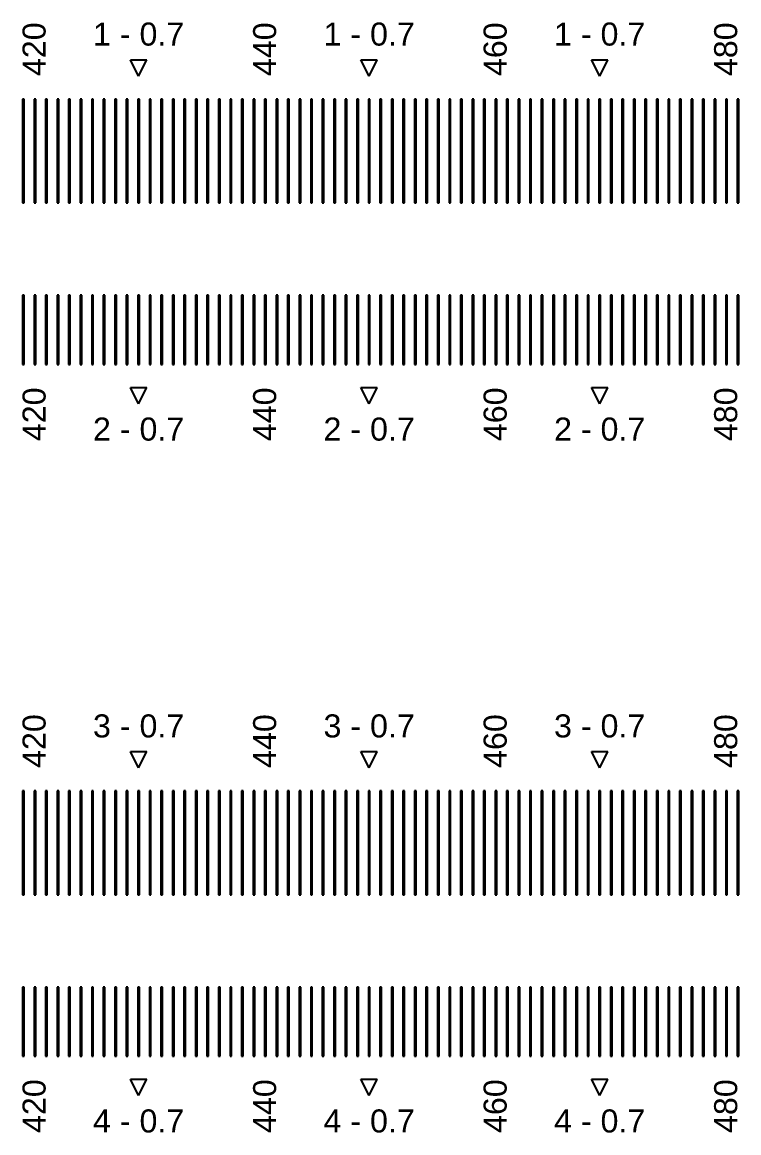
# Model space of a CAD drawing. Extents: x -24493 to 76507, y 84496 to 185496.
# Drawn here: x 22956.6 to 23267.5, y 155025.2 to 155506.7 of the extents above; entities that cross this region are included whole.
import ezdxf

# ---------------------------------------------------------------- set-up
doc = ezdxf.new("R2010")
doc.units = 13
doc.layers.add('CL - Label-1', color=120, linetype='Continuous')
doc.layers.add('CL - Label-2', color=132, linetype='Continuous')
doc.layers.add('CL - Sub-Micro', color=7, linetype='Continuous', true_color=0x47d1ff)
doc.styles.get("Standard").update_dxf_attribs({"font": 'arial.ttf'})

msp = doc.modelspace()

# ---------------------------------------------------------------- linework, layer by layer
at = {"layer": 'CL - Label-2'}
for p, q in [((23007.14, 155483.36), (23003.6, 155490.46)), ((23003.6, 155490.46), (23010.67, 155490.46)), ((23007.14, 155483.36), (23010.67, 155490.46)), ((23107.14, 155483.36), (23103.6, 155490.46)), ((23103.6, 155490.46), (23110.67, 155490.46)), ((23107.14, 155483.36), (23110.67, 155490.46)), ((23207.14, 155483.36), (23203.6, 155490.46)), ((23203.6, 155490.46), (23210.67, 155490.46)), ((23207.14, 155483.36), (23210.67, 155490.46)), ((23007.14, 155341.29), (23003.6, 155348.39)), ((23003.6, 155348.39), (23010.67, 155348.39)), ((23007.14, 155341.29), (23010.67, 155348.39)), ((23107.14, 155341.29), (23103.6, 155348.39)), ((23103.6, 155348.39), (23110.67, 155348.39)), ((23107.14, 155341.29), (23110.67, 155348.39)), ((23207.14, 155341.29), (23203.6, 155348.39)), ((23203.6, 155348.39), (23210.67, 155348.39)), ((23207.14, 155341.29), (23210.67, 155348.39)), ((23007.14, 155183.36), (23003.6, 155190.46)), ((23003.6, 155190.46), (23010.67, 155190.46)), ((23007.14, 155183.36), (23010.67, 155190.46)), ((23107.14, 155183.36), (23103.6, 155190.46)), ((23103.6, 155190.46), (23110.67, 155190.46)), ((23107.14, 155183.36), (23110.67, 155190.46)), ((23207.14, 155183.36), (23203.6, 155190.46)), ((23203.6, 155190.46), (23210.67, 155190.46)), ((23207.14, 155183.36), (23210.67, 155190.46)), ((23007.14, 155041.29), (23003.6, 155048.39)), ((23003.6, 155048.39), (23010.67, 155048.39)), ((23007.14, 155041.29), (23010.67, 155048.39)), ((23107.14, 155041.29), (23103.6, 155048.39)), ((23103.6, 155048.39), (23110.67, 155048.39)), ((23107.14, 155041.29), (23110.67, 155048.39)), ((23207.14, 155041.29), (23203.6, 155048.39)), ((23203.6, 155048.39), (23210.67, 155048.39)), ((23207.14, 155041.29), (23210.67, 155048.39))]:
    msp.add_line(p, q, dxfattribs=at)
at = {"layer": 'CL - Sub-Micro'}
for p, q in [((22956.79, 155473.36), (22956.79, 155428.36)), ((22957.49, 155473.36), (22956.79, 155473.36)), ((22957.49, 155428.36), (22957.49, 155473.36)), ((22961.79, 155473.36), (22961.79, 155428.36)), ((22962.49, 155473.36), (22961.79, 155473.36)), ((22962.49, 155428.36), (22962.49, 155473.36)), ((22966.79, 155473.36), (22966.79, 155428.36)), ((22967.49, 155473.36), (22966.79, 155473.36)), ((22967.49, 155428.36), (22967.49, 155473.36)), ((22971.79, 155473.36), (22971.79, 155428.36)), ((22972.49, 155473.36), (22971.79, 155473.36)), ((22972.49, 155428.36), (22972.49, 155473.36)), ((22976.79, 155473.36), (22976.79, 155428.36)), ((22977.49, 155473.36), (22976.79, 155473.36)), ((22977.49, 155428.36), (22977.49, 155473.36)), ((22981.79, 155473.36), (22981.79, 155428.36)), ((22982.49, 155473.36), (22981.79, 155473.36)), ((22982.49, 155428.36), (22982.49, 155473.36)), ((22986.79, 155473.36), (22986.79, 155428.36)), ((22987.49, 155473.36), (22986.79, 155473.36)), ((22987.49, 155428.36), (22987.49, 155473.36)), ((22991.79, 155473.36), (22991.79, 155428.36)), ((22992.49, 155473.36), (22991.79, 155473.36)), ((22992.49, 155428.36), (22992.49, 155473.36)), ((22996.79, 155473.36), (22996.79, 155428.36)), ((22997.49, 155473.36), (22996.79, 155473.36)), ((22997.49, 155428.36), (22997.49, 155473.36)), ((23001.79, 155473.36), (23001.79, 155428.36)), ((23002.49, 155473.36), (23001.79, 155473.36)), ((23002.49, 155428.36), (23002.49, 155473.36)), ((23006.79, 155473.36), (23006.79, 155428.36)), ((23007.49, 155473.36), (23006.79, 155473.36)), ((23007.49, 155428.36), (23007.49, 155473.36)), ((23011.79, 155473.36), (23011.79, 155428.36)), ((23012.49, 155473.36), (23011.79, 155473.36)), ((23012.49, 155428.36), (23012.49, 155473.36)), ((23016.79, 155473.36), (23016.79, 155428.36)), ((23017.49, 155473.36), (23016.79, 155473.36)), ((23017.49, 155428.36), (23017.49, 155473.36)), ((23021.79, 155473.36), (23021.79, 155428.36)), ((23022.49, 155473.36), (23021.79, 155473.36)), ((23022.49, 155428.36), (23022.49, 155473.36)), ((23026.79, 155473.36), (23026.79, 155428.36)), ((23027.49, 155473.36), (23026.79, 155473.36)), ((23027.49, 155428.36), (23027.49, 155473.36)), ((23031.79, 155473.36), (23031.79, 155428.36)), ((23032.49, 155473.36), (23031.79, 155473.36)), ((23032.49, 155428.36), (23032.49, 155473.36)), ((23036.79, 155473.36), (23036.79, 155428.36)), ((23037.49, 155473.36), (23036.79, 155473.36)), ((23037.49, 155428.36), (23037.49, 155473.36)), ((23041.79, 155473.36), (23041.79, 155428.36)), ((23042.49, 155473.36), (23041.79, 155473.36)), ((23042.49, 155428.36), (23042.49, 155473.36)), ((23046.79, 155473.36), (23046.79, 155428.36)), ((23047.49, 155473.36), (23046.79, 155473.36)), ((23047.49, 155428.36), (23047.49, 155473.36)), ((23051.79, 155473.36), (23051.79, 155428.36)), ((23052.49, 155473.36), (23051.79, 155473.36)), ((23052.49, 155428.36), (23052.49, 155473.36)), ((23056.79, 155473.36), (23056.79, 155428.36)), ((23057.49, 155473.36), (23056.79, 155473.36)), ((23057.49, 155428.36), (23057.49, 155473.36)), ((23061.79, 155473.36), (23061.79, 155428.36)), ((23062.49, 155473.36), (23061.79, 155473.36)), ((23062.49, 155428.36), (23062.49, 155473.36)), ((23066.79, 155473.36), (23066.79, 155428.36)), ((23067.49, 155473.36), (23066.79, 155473.36)), ((23067.49, 155428.36), (23067.49, 155473.36)), ((23071.79, 155473.36), (23071.79, 155428.36)), ((23072.49, 155473.36), (23071.79, 155473.36)), ((23072.49, 155428.36), (23072.49, 155473.36)), ((23076.79, 155473.36), (23076.79, 155428.36)), ((23077.49, 155473.36), (23076.79, 155473.36)), ((23077.49, 155428.36), (23077.49, 155473.36)), ((23081.79, 155473.36), (23081.79, 155428.36)), ((23082.49, 155473.36), (23081.79, 155473.36)), ((23082.49, 155428.36), (23082.49, 155473.36)), ((23086.79, 155473.36), (23086.79, 155428.36)), ((23087.49, 155473.36), (23086.79, 155473.36)), ((23087.49, 155428.36), (23087.49, 155473.36)), ((23091.79, 155473.36), (23091.79, 155428.36)), ((23092.49, 155473.36), (23091.79, 155473.36)), ((23092.49, 155428.36), (23092.49, 155473.36)), ((23096.79, 155473.36), (23096.79, 155428.36)), ((23097.49, 155473.36), (23096.79, 155473.36)), ((23097.49, 155428.36), (23097.49, 155473.36)), ((23101.79, 155473.36), (23101.79, 155428.36)), ((23102.49, 155473.36), (23101.79, 155473.36)), ((23102.49, 155428.36), (23102.49, 155473.36)), ((23106.79, 155473.36), (23106.79, 155428.36)), ((23107.49, 155473.36), (23106.79, 155473.36)), ((23107.49, 155428.36), (23107.49, 155473.36)), ((23111.79, 155473.36), (23111.79, 155428.36)), ((23112.49, 155473.36), (23111.79, 155473.36)), ((23112.49, 155428.36), (23112.49, 155473.36)), ((23116.79, 155473.36), (23116.79, 155428.36)), ((23117.49, 155473.36), (23116.79, 155473.36)), ((23117.49, 155428.36), (23117.49, 155473.36)), ((23121.79, 155473.36), (23121.79, 155428.36)), ((23122.49, 155473.36), (23121.79, 155473.36)), ((23122.49, 155428.36), (23122.49, 155473.36)), ((23126.79, 155473.36), (23126.79, 155428.36)), ((23127.49, 155473.36), (23126.79, 155473.36)), ((23127.49, 155428.36), (23127.49, 155473.36)), ((23131.79, 155473.36), (23131.79, 155428.36)), ((23132.49, 155473.36), (23131.79, 155473.36)), ((23132.49, 155428.36), (23132.49, 155473.36)), ((23136.79, 155473.36), (23136.79, 155428.36)), ((23137.49, 155473.36), (23136.79, 155473.36)), ((23137.49, 155428.36), (23137.49, 155473.36)), ((23141.79, 155473.36), (23141.79, 155428.36)), ((23142.49, 155473.36), (23141.79, 155473.36)), ((23142.49, 155428.36), (23142.49, 155473.36)), ((23146.79, 155473.36), (23146.79, 155428.36)), ((23147.49, 155473.36), (23146.79, 155473.36)), ((23147.49, 155428.36), (23147.49, 155473.36)), ((23151.79, 155473.36), (23151.79, 155428.36)), ((23152.49, 155473.36), (23151.79, 155473.36)), ((23152.49, 155428.36), (23152.49, 155473.36)), ((23156.79, 155473.36), (23156.79, 155428.36)), ((23157.49, 155473.36), (23156.79, 155473.36)), ((23157.49, 155428.36), (23157.49, 155473.36)), ((23161.79, 155473.36), (23161.79, 155428.36)), ((23162.49, 155473.36), (23161.79, 155473.36)), ((23162.49, 155428.36), (23162.49, 155473.36)), ((23166.79, 155473.36), (23166.79, 155428.36)), ((23167.49, 155473.36), (23166.79, 155473.36)), ((23167.49, 155428.36), (23167.49, 155473.36)), ((23171.79, 155473.36), (23171.79, 155428.36)), ((23172.49, 155473.36), (23171.79, 155473.36)), ((23172.49, 155428.36), (23172.49, 155473.36)), ((23176.79, 155473.36), (23176.79, 155428.36)), ((23177.49, 155473.36), (23176.79, 155473.36)), ((23177.49, 155428.36), (23177.49, 155473.36)), ((23181.79, 155473.36), (23181.79, 155428.36)), ((23182.49, 155473.36), (23181.79, 155473.36)), ((23182.49, 155428.36), (23182.49, 155473.36)), ((23186.79, 155473.36), (23186.79, 155428.36)), ((23187.49, 155473.36), (23186.79, 155473.36)), ((23187.49, 155428.36), (23187.49, 155473.36)), ((23191.79, 155473.36), (23191.79, 155428.36)), ((23192.49, 155473.36), (23191.79, 155473.36)), ((23192.49, 155428.36), (23192.49, 155473.36)), ((23196.79, 155473.36), (23196.79, 155428.36)), ((23197.49, 155473.36), (23196.79, 155473.36)), ((23197.49, 155428.36), (23197.49, 155473.36)), ((23201.79, 155473.36), (23201.79, 155428.36)), ((23202.49, 155473.36), (23201.79, 155473.36)), ((23202.49, 155428.36), (23202.49, 155473.36)), ((23206.79, 155473.36), (23206.79, 155428.36)), ((23207.49, 155473.36), (23206.79, 155473.36)), ((23207.49, 155428.36), (23207.49, 155473.36)), ((23211.79, 155473.36), (23211.79, 155428.36)), ((23212.49, 155473.36), (23211.79, 155473.36)), ((23212.49, 155428.36), (23212.49, 155473.36)), ((23216.79, 155473.36), (23216.79, 155428.36)), ((23217.49, 155473.36), (23216.79, 155473.36)), ((23217.49, 155428.36), (23217.49, 155473.36)), ((23221.79, 155473.36), (23221.79, 155428.36)), ((23222.49, 155473.36), (23221.79, 155473.36)), ((23222.49, 155428.36), (23222.49, 155473.36)), ((23226.79, 155473.36), (23226.79, 155428.36)), ((23227.49, 155473.36), (23226.79, 155473.36)), ((23227.49, 155428.36), (23227.49, 155473.36)), ((23231.79, 155473.36), (23231.79, 155428.36)), ((23232.49, 155473.36), (23231.79, 155473.36)), ((23232.49, 155428.36), (23232.49, 155473.36)), ((23236.79, 155473.36), (23236.79, 155428.36)), ((23237.49, 155473.36), (23236.79, 155473.36)), ((23237.49, 155428.36), (23237.49, 155473.36)), ((23241.79, 155473.36), (23241.79, 155428.36)), ((23242.49, 155473.36), (23241.79, 155473.36)), ((23242.49, 155428.36), (23242.49, 155473.36)), ((23246.79, 155473.36), (23246.79, 155428.36)), ((23247.49, 155473.36), (23246.79, 155473.36)), ((23247.49, 155428.36), (23247.49, 155473.36)), ((23251.79, 155473.36), (23251.79, 155428.36)), ((23252.49, 155473.36), (23251.79, 155473.36)), ((23252.49, 155428.36), (23252.49, 155473.36)), ((23256.79, 155473.36), (23256.79, 155428.36)), ((23257.49, 155473.36), (23256.79, 155473.36)), ((23257.49, 155428.36), (23257.49, 155473.36)), ((23261.79, 155473.36), (23261.79, 155428.36)), ((23262.49, 155473.36), (23261.79, 155473.36)), ((23262.49, 155428.36), (23262.49, 155473.36)), ((23266.79, 155473.36), (23266.79, 155428.36)), ((23267.49, 155473.36), (23266.79, 155473.36)), ((23267.49, 155428.36), (23267.49, 155473.36)), ((22956.79, 155428.36), (22957.49, 155428.36)), ((22961.79, 155428.36), (22962.49, 155428.36)), ((22966.79, 155428.36), (22967.49, 155428.36)), ((22971.79, 155428.36), (22972.49, 155428.36)), ((22976.79, 155428.36), (22977.49, 155428.36)), ((22981.79, 155428.36), (22982.49, 155428.36)), ((22986.79, 155428.36), (22987.49, 155428.36)), ((22991.79, 155428.36), (22992.49, 155428.36)), ((22996.79, 155428.36), (22997.49, 155428.36)), ((23001.79, 155428.36), (23002.49, 155428.36)), ((23006.79, 155428.36), (23007.49, 155428.36)), ((23011.79, 155428.36), (23012.49, 155428.36)), ((23016.79, 155428.36), (23017.49, 155428.36)), ((23021.79, 155428.36), (23022.49, 155428.36)), ((23026.79, 155428.36), (23027.49, 155428.36)), ((23031.79, 155428.36), (23032.49, 155428.36)), ((23036.79, 155428.36), (23037.49, 155428.36)), ((23041.79, 155428.36), (23042.49, 155428.36)), ((23046.79, 155428.36), (23047.49, 155428.36)), ((23051.79, 155428.36), (23052.49, 155428.36)), ((23056.79, 155428.36), (23057.49, 155428.36)), ((23061.79, 155428.36), (23062.49, 155428.36)), ((23066.79, 155428.36), (23067.49, 155428.36)), ((23071.79, 155428.36), (23072.49, 155428.36)), ((23076.79, 155428.36), (23077.49, 155428.36)), ((23081.79, 155428.36), (23082.49, 155428.36)), ((23086.79, 155428.36), (23087.49, 155428.36)), ((23091.79, 155428.36), (23092.49, 155428.36)), ((23096.79, 155428.36), (23097.49, 155428.36)), ((23101.79, 155428.36), (23102.49, 155428.36)), ((23106.79, 155428.36), (23107.49, 155428.36)), ((23111.79, 155428.36), (23112.49, 155428.36)), ((23116.79, 155428.36), (23117.49, 155428.36)), ((23121.79, 155428.36), (23122.49, 155428.36)), ((23126.79, 155428.36), (23127.49, 155428.36)), ((23131.79, 155428.36), (23132.49, 155428.36)), ((23136.79, 155428.36), (23137.49, 155428.36)), ((23141.79, 155428.36), (23142.49, 155428.36)), ((23146.79, 155428.36), (23147.49, 155428.36)), ((23151.79, 155428.36), (23152.49, 155428.36)), ((23156.79, 155428.36), (23157.49, 155428.36)), ((23161.79, 155428.36), (23162.49, 155428.36)), ((23166.79, 155428.36), (23167.49, 155428.36)), ((23171.79, 155428.36), (23172.49, 155428.36)), ((23176.79, 155428.36), (23177.49, 155428.36)), ((23181.79, 155428.36), (23182.49, 155428.36)), ((23186.79, 155428.36), (23187.49, 155428.36)), ((23191.79, 155428.36), (23192.49, 155428.36)), ((23196.79, 155428.36), (23197.49, 155428.36)), ((23201.79, 155428.36), (23202.49, 155428.36)), ((23206.79, 155428.36), (23207.49, 155428.36)), ((23211.79, 155428.36), (23212.49, 155428.36)), ((23216.79, 155428.36), (23217.49, 155428.36)), ((23221.79, 155428.36), (23222.49, 155428.36)), ((23226.79, 155428.36), (23227.49, 155428.36)), ((23231.79, 155428.36), (23232.49, 155428.36)), ((23236.79, 155428.36), (23237.49, 155428.36)), ((23241.79, 155428.36), (23242.49, 155428.36)), ((23246.79, 155428.36), (23247.49, 155428.36)), ((23251.79, 155428.36), (23252.49, 155428.36)), ((23256.79, 155428.36), (23257.49, 155428.36)), ((23261.79, 155428.36), (23262.49, 155428.36)), ((23266.79, 155428.36), (23267.49, 155428.36)), ((22956.79, 155388.36), (22956.79, 155358.36)), ((22957.49, 155388.36), (22956.79, 155388.36)), ((22957.49, 155358.36), (22957.49, 155388.36)), ((22961.79, 155388.36), (22961.79, 155358.36)), ((22962.49, 155388.36), (22961.79, 155388.36)), ((22962.49, 155358.36), (22962.49, 155388.36)), ((22966.79, 155388.36), (22966.79, 155358.36)), ((22967.49, 155388.36), (22966.79, 155388.36)), ((22967.49, 155358.36), (22967.49, 155388.36)), ((22971.79, 155388.36), (22971.79, 155358.36)), ((22972.49, 155388.36), (22971.79, 155388.36)), ((22972.49, 155358.36), (22972.49, 155388.36)), ((22976.79, 155388.36), (22976.79, 155358.36)), ((22977.49, 155388.36), (22976.79, 155388.36)), ((22977.49, 155358.36), (22977.49, 155388.36)), ((22981.79, 155388.36), (22981.79, 155358.36)), ((22982.49, 155388.36), (22981.79, 155388.36)), ((22982.49, 155358.36), (22982.49, 155388.36)), ((22986.79, 155388.36), (22986.79, 155358.36)), ((22987.49, 155388.36), (22986.79, 155388.36)), ((22987.49, 155358.36), (22987.49, 155388.36)), ((22991.79, 155388.36), (22991.79, 155358.36)), ((22992.49, 155388.36), (22991.79, 155388.36)), ((22992.49, 155358.36), (22992.49, 155388.36)), ((22996.79, 155388.36), (22996.79, 155358.36)), ((22997.49, 155388.36), (22996.79, 155388.36)), ((22997.49, 155358.36), (22997.49, 155388.36)), ((23001.79, 155388.36), (23001.79, 155358.36)), ((23002.49, 155388.36), (23001.79, 155388.36)), ((23002.49, 155358.36), (23002.49, 155388.36)), ((23006.79, 155388.36), (23006.79, 155358.36)), ((23007.49, 155388.36), (23006.79, 155388.36)), ((23007.49, 155358.36), (23007.49, 155388.36)), ((23011.79, 155388.36), (23011.79, 155358.36)), ((23012.49, 155388.36), (23011.79, 155388.36)), ((23012.49, 155358.36), (23012.49, 155388.36)), ((23016.79, 155388.36), (23016.79, 155358.36)), ((23017.49, 155388.36), (23016.79, 155388.36)), ((23017.49, 155358.36), (23017.49, 155388.36)), ((23021.79, 155388.36), (23021.79, 155358.36)), ((23022.49, 155388.36), (23021.79, 155388.36)), ((23022.49, 155358.36), (23022.49, 155388.36)), ((23026.79, 155388.36), (23026.79, 155358.36)), ((23027.49, 155388.36), (23026.79, 155388.36)), ((23027.49, 155358.36), (23027.49, 155388.36)), ((23031.79, 155388.36), (23031.79, 155358.36)), ((23032.49, 155388.36), (23031.79, 155388.36)), ((23032.49, 155358.36), (23032.49, 155388.36)), ((23036.79, 155388.36), (23036.79, 155358.36)), ((23037.49, 155388.36), (23036.79, 155388.36)), ((23037.49, 155358.36), (23037.49, 155388.36)), ((23041.79, 155388.36), (23041.79, 155358.36)), ((23042.49, 155388.36), (23041.79, 155388.36)), ((23042.49, 155358.36), (23042.49, 155388.36)), ((23046.79, 155388.36), (23046.79, 155358.36)), ((23047.49, 155388.36), (23046.79, 155388.36)), ((23047.49, 155358.36), (23047.49, 155388.36)), ((23051.79, 155388.36), (23051.79, 155358.36)), ((23052.49, 155388.36), (23051.79, 155388.36)), ((23052.49, 155358.36), (23052.49, 155388.36)), ((23056.79, 155388.36), (23056.79, 155358.36)), ((23057.49, 155388.36), (23056.79, 155388.36)), ((23057.49, 155358.36), (23057.49, 155388.36)), ((23061.79, 155388.36), (23061.79, 155358.36)), ((23062.49, 155388.36), (23061.79, 155388.36)), ((23062.49, 155358.36), (23062.49, 155388.36)), ((23066.79, 155388.36), (23066.79, 155358.36)), ((23067.49, 155388.36), (23066.79, 155388.36)), ((23067.49, 155358.36), (23067.49, 155388.36)), ((23071.79, 155388.36), (23071.79, 155358.36)), ((23072.49, 155388.36), (23071.79, 155388.36)), ((23072.49, 155358.36), (23072.49, 155388.36)), ((23076.79, 155388.36), (23076.79, 155358.36)), ((23077.49, 155388.36), (23076.79, 155388.36)), ((23077.49, 155358.36), (23077.49, 155388.36)), ((23081.79, 155388.36), (23081.79, 155358.36)), ((23082.49, 155388.36), (23081.79, 155388.36)), ((23082.49, 155358.36), (23082.49, 155388.36)), ((23086.79, 155388.36), (23086.79, 155358.36)), ((23087.49, 155388.36), (23086.79, 155388.36)), ((23087.49, 155358.36), (23087.49, 155388.36)), ((23091.79, 155388.36), (23091.79, 155358.36)), ((23092.49, 155388.36), (23091.79, 155388.36)), ((23092.49, 155358.36), (23092.49, 155388.36)), ((23096.79, 155388.36), (23096.79, 155358.36)), ((23097.49, 155388.36), (23096.79, 155388.36)), ((23097.49, 155358.36), (23097.49, 155388.36)), ((23101.79, 155388.36), (23101.79, 155358.36)), ((23102.49, 155388.36), (23101.79, 155388.36)), ((23102.49, 155358.36), (23102.49, 155388.36)), ((23106.79, 155388.36), (23106.79, 155358.36)), ((23107.49, 155388.36), (23106.79, 155388.36)), ((23107.49, 155358.36), (23107.49, 155388.36)), ((23111.79, 155388.36), (23111.79, 155358.36)), ((23112.49, 155388.36), (23111.79, 155388.36)), ((23112.49, 155358.36), (23112.49, 155388.36)), ((23116.79, 155388.36), (23116.79, 155358.36)), ((23117.49, 155388.36), (23116.79, 155388.36)), ((23117.49, 155358.36), (23117.49, 155388.36)), ((23121.79, 155388.36), (23121.79, 155358.36)), ((23122.49, 155388.36), (23121.79, 155388.36)), ((23122.49, 155358.36), (23122.49, 155388.36)), ((23126.79, 155388.36), (23126.79, 155358.36)), ((23127.49, 155388.36), (23126.79, 155388.36)), ((23127.49, 155358.36), (23127.49, 155388.36)), ((23131.79, 155388.36), (23131.79, 155358.36)), ((23132.49, 155388.36), (23131.79, 155388.36)), ((23132.49, 155358.36), (23132.49, 155388.36)), ((23136.79, 155388.36), (23136.79, 155358.36)), ((23137.49, 155388.36), (23136.79, 155388.36)), ((23137.49, 155358.36), (23137.49, 155388.36)), ((23141.79, 155388.36), (23141.79, 155358.36)), ((23142.49, 155388.36), (23141.79, 155388.36)), ((23142.49, 155358.36), (23142.49, 155388.36)), ((23146.79, 155388.36), (23146.79, 155358.36)), ((23147.49, 155388.36), (23146.79, 155388.36)), ((23147.49, 155358.36), (23147.49, 155388.36)), ((23151.79, 155388.36), (23151.79, 155358.36)), ((23152.49, 155388.36), (23151.79, 155388.36)), ((23152.49, 155358.36), (23152.49, 155388.36)), ((23156.79, 155388.36), (23156.79, 155358.36)), ((23157.49, 155388.36), (23156.79, 155388.36)), ((23157.49, 155358.36), (23157.49, 155388.36)), ((23161.79, 155388.36), (23161.79, 155358.36)), ((23162.49, 155388.36), (23161.79, 155388.36)), ((23162.49, 155358.36), (23162.49, 155388.36)), ((23166.79, 155388.36), (23166.79, 155358.36)), ((23167.49, 155388.36), (23166.79, 155388.36)), ((23167.49, 155358.36), (23167.49, 155388.36)), ((23171.79, 155388.36), (23171.79, 155358.36)), ((23172.49, 155388.36), (23171.79, 155388.36)), ((23172.49, 155358.36), (23172.49, 155388.36)), ((23176.79, 155388.36), (23176.79, 155358.36)), ((23177.49, 155388.36), (23176.79, 155388.36)), ((23177.49, 155358.36), (23177.49, 155388.36)), ((23181.79, 155388.36), (23181.79, 155358.36)), ((23182.49, 155388.36), (23181.79, 155388.36)), ((23182.49, 155358.36), (23182.49, 155388.36)), ((23186.79, 155388.36), (23186.79, 155358.36)), ((23187.49, 155388.36), (23186.79, 155388.36)), ((23187.49, 155358.36), (23187.49, 155388.36)), ((23191.79, 155388.36), (23191.79, 155358.36)), ((23192.49, 155388.36), (23191.79, 155388.36)), ((23192.49, 155358.36), (23192.49, 155388.36)), ((23196.79, 155388.36), (23196.79, 155358.36)), ((23197.49, 155388.36), (23196.79, 155388.36)), ((23197.49, 155358.36), (23197.49, 155388.36)), ((23201.79, 155388.36), (23201.79, 155358.36)), ((23202.49, 155388.36), (23201.79, 155388.36)), ((23202.49, 155358.36), (23202.49, 155388.36)), ((23206.79, 155388.36), (23206.79, 155358.36)), ((23207.49, 155388.36), (23206.79, 155388.36)), ((23207.49, 155358.36), (23207.49, 155388.36)), ((23211.79, 155388.36), (23211.79, 155358.36)), ((23212.49, 155388.36), (23211.79, 155388.36)), ((23212.49, 155358.36), (23212.49, 155388.36)), ((23216.79, 155388.36), (23216.79, 155358.36)), ((23217.49, 155388.36), (23216.79, 155388.36)), ((23217.49, 155358.36), (23217.49, 155388.36)), ((23221.79, 155388.36), (23221.79, 155358.36)), ((23222.49, 155388.36), (23221.79, 155388.36)), ((23222.49, 155358.36), (23222.49, 155388.36)), ((23226.79, 155388.36), (23226.79, 155358.36)), ((23227.49, 155388.36), (23226.79, 155388.36)), ((23227.49, 155358.36), (23227.49, 155388.36)), ((23231.79, 155388.36), (23231.79, 155358.36)), ((23232.49, 155388.36), (23231.79, 155388.36)), ((23232.49, 155358.36), (23232.49, 155388.36)), ((23236.79, 155388.36), (23236.79, 155358.36)), ((23237.49, 155388.36), (23236.79, 155388.36)), ((23237.49, 155358.36), (23237.49, 155388.36)), ((23241.79, 155388.36), (23241.79, 155358.36)), ((23242.49, 155388.36), (23241.79, 155388.36)), ((23242.49, 155358.36), (23242.49, 155388.36)), ((23246.79, 155388.36), (23246.79, 155358.36)), ((23247.49, 155388.36), (23246.79, 155388.36)), ((23247.49, 155358.36), (23247.49, 155388.36)), ((23251.79, 155388.36), (23251.79, 155358.36)), ((23252.49, 155388.36), (23251.79, 155388.36)), ((23252.49, 155358.36), (23252.49, 155388.36)), ((23256.79, 155388.36), (23256.79, 155358.36)), ((23257.49, 155388.36), (23256.79, 155388.36)), ((23257.49, 155358.36), (23257.49, 155388.36)), ((23261.79, 155388.36), (23261.79, 155358.36)), ((23262.49, 155388.36), (23261.79, 155388.36)), ((23262.49, 155358.36), (23262.49, 155388.36)), ((23266.79, 155388.36), (23266.79, 155358.36)), ((23267.49, 155388.36), (23266.79, 155388.36)), ((23267.49, 155358.36), (23267.49, 155388.36)), ((22956.79, 155358.36), (22957.49, 155358.36)), ((22961.79, 155358.36), (22962.49, 155358.36)), ((22966.79, 155358.36), (22967.49, 155358.36)), ((22971.79, 155358.36), (22972.49, 155358.36)), ((22976.79, 155358.36), (22977.49, 155358.36)), ((22981.79, 155358.36), (22982.49, 155358.36)), ((22986.79, 155358.36), (22987.49, 155358.36)), ((22991.79, 155358.36), (22992.49, 155358.36)), ((22996.79, 155358.36), (22997.49, 155358.36)), ((23001.79, 155358.36), (23002.49, 155358.36)), ((23006.79, 155358.36), (23007.49, 155358.36)), ((23011.79, 155358.36), (23012.49, 155358.36)), ((23016.79, 155358.36), (23017.49, 155358.36)), ((23021.79, 155358.36), (23022.49, 155358.36)), ((23026.79, 155358.36), (23027.49, 155358.36)), ((23031.79, 155358.36), (23032.49, 155358.36)), ((23036.79, 155358.36), (23037.49, 155358.36)), ((23041.79, 155358.36), (23042.49, 155358.36)), ((23046.79, 155358.36), (23047.49, 155358.36)), ((23051.79, 155358.36), (23052.49, 155358.36)), ((23056.79, 155358.36), (23057.49, 155358.36)), ((23061.79, 155358.36), (23062.49, 155358.36)), ((23066.79, 155358.36), (23067.49, 155358.36)), ((23071.79, 155358.36), (23072.49, 155358.36)), ((23076.79, 155358.36), (23077.49, 155358.36)), ((23081.79, 155358.36), (23082.49, 155358.36)), ((23086.79, 155358.36), (23087.49, 155358.36)), ((23091.79, 155358.36), (23092.49, 155358.36)), ((23096.79, 155358.36), (23097.49, 155358.36)), ((23101.79, 155358.36), (23102.49, 155358.36)), ((23106.79, 155358.36), (23107.49, 155358.36)), ((23111.79, 155358.36), (23112.49, 155358.36)), ((23116.79, 155358.36), (23117.49, 155358.36)), ((23121.79, 155358.36), (23122.49, 155358.36)), ((23126.79, 155358.36), (23127.49, 155358.36)), ((23131.79, 155358.36), (23132.49, 155358.36)), ((23136.79, 155358.36), (23137.49, 155358.36)), ((23141.79, 155358.36), (23142.49, 155358.36)), ((23146.79, 155358.36), (23147.49, 155358.36)), ((23151.79, 155358.36), (23152.49, 155358.36)), ((23156.79, 155358.36), (23157.49, 155358.36)), ((23161.79, 155358.36), (23162.49, 155358.36)), ((23166.79, 155358.36), (23167.49, 155358.36)), ((23171.79, 155358.36), (23172.49, 155358.36)), ((23176.79, 155358.36), (23177.49, 155358.36)), ((23181.79, 155358.36), (23182.49, 155358.36)), ((23186.79, 155358.36), (23187.49, 155358.36)), ((23191.79, 155358.36), (23192.49, 155358.36)), ((23196.79, 155358.36), (23197.49, 155358.36)), ((23201.79, 155358.36), (23202.49, 155358.36)), ((23206.79, 155358.36), (23207.49, 155358.36)), ((23211.79, 155358.36), (23212.49, 155358.36)), ((23216.79, 155358.36), (23217.49, 155358.36)), ((23221.79, 155358.36), (23222.49, 155358.36)), ((23226.79, 155358.36), (23227.49, 155358.36)), ((23231.79, 155358.36), (23232.49, 155358.36)), ((23236.79, 155358.36), (23237.49, 155358.36)), ((23241.79, 155358.36), (23242.49, 155358.36)), ((23246.79, 155358.36), (23247.49, 155358.36)), ((23251.79, 155358.36), (23252.49, 155358.36)), ((23256.79, 155358.36), (23257.49, 155358.36)), ((23261.79, 155358.36), (23262.49, 155358.36)), ((23266.79, 155358.36), (23267.49, 155358.36)), ((22956.79, 155173.36), (22956.79, 155128.36)), ((22957.49, 155173.36), (22956.79, 155173.36)), ((22957.49, 155128.36), (22957.49, 155173.36)), ((22961.79, 155173.36), (22961.79, 155128.36)), ((22962.49, 155173.36), (22961.79, 155173.36)), ((22962.49, 155128.36), (22962.49, 155173.36)), ((22966.79, 155173.36), (22966.79, 155128.36)), ((22967.49, 155173.36), (22966.79, 155173.36)), ((22967.49, 155128.36), (22967.49, 155173.36)), ((22971.79, 155173.36), (22971.79, 155128.36)), ((22972.49, 155173.36), (22971.79, 155173.36)), ((22972.49, 155128.36), (22972.49, 155173.36)), ((22976.79, 155173.36), (22976.79, 155128.36)), ((22977.49, 155173.36), (22976.79, 155173.36)), ((22977.49, 155128.36), (22977.49, 155173.36)), ((22981.79, 155173.36), (22981.79, 155128.36)), ((22982.49, 155173.36), (22981.79, 155173.36)), ((22982.49, 155128.36), (22982.49, 155173.36)), ((22986.79, 155173.36), (22986.79, 155128.36)), ((22987.49, 155173.36), (22986.79, 155173.36)), ((22987.49, 155128.36), (22987.49, 155173.36)), ((22991.79, 155173.36), (22991.79, 155128.36)), ((22992.49, 155173.36), (22991.79, 155173.36)), ((22992.49, 155128.36), (22992.49, 155173.36)), ((22996.79, 155173.36), (22996.79, 155128.36)), ((22997.49, 155173.36), (22996.79, 155173.36)), ((22997.49, 155128.36), (22997.49, 155173.36)), ((23001.79, 155173.36), (23001.79, 155128.36)), ((23002.49, 155173.36), (23001.79, 155173.36)), ((23002.49, 155128.36), (23002.49, 155173.36)), ((23006.79, 155173.36), (23006.79, 155128.36)), ((23007.49, 155173.36), (23006.79, 155173.36)), ((23007.49, 155128.36), (23007.49, 155173.36)), ((23011.79, 155173.36), (23011.79, 155128.36)), ((23012.49, 155173.36), (23011.79, 155173.36)), ((23012.49, 155128.36), (23012.49, 155173.36)), ((23016.79, 155173.36), (23016.79, 155128.36)), ((23017.49, 155173.36), (23016.79, 155173.36)), ((23017.49, 155128.36), (23017.49, 155173.36)), ((23021.79, 155173.36), (23021.79, 155128.36)), ((23022.49, 155173.36), (23021.79, 155173.36)), ((23022.49, 155128.36), (23022.49, 155173.36)), ((23026.79, 155173.36), (23026.79, 155128.36)), ((23027.49, 155173.36), (23026.79, 155173.36)), ((23027.49, 155128.36), (23027.49, 155173.36)), ((23031.79, 155173.36), (23031.79, 155128.36)), ((23032.49, 155173.36), (23031.79, 155173.36)), ((23032.49, 155128.36), (23032.49, 155173.36)), ((23036.79, 155173.36), (23036.79, 155128.36)), ((23037.49, 155173.36), (23036.79, 155173.36)), ((23037.49, 155128.36), (23037.49, 155173.36)), ((23041.79, 155173.36), (23041.79, 155128.36)), ((23042.49, 155173.36), (23041.79, 155173.36)), ((23042.49, 155128.36), (23042.49, 155173.36)), ((23046.79, 155173.36), (23046.79, 155128.36)), ((23047.49, 155173.36), (23046.79, 155173.36)), ((23047.49, 155128.36), (23047.49, 155173.36)), ((23051.79, 155173.36), (23051.79, 155128.36)), ((23052.49, 155173.36), (23051.79, 155173.36)), ((23052.49, 155128.36), (23052.49, 155173.36)), ((23056.79, 155173.36), (23056.79, 155128.36)), ((23057.49, 155173.36), (23056.79, 155173.36)), ((23057.49, 155128.36), (23057.49, 155173.36)), ((23061.79, 155173.36), (23061.79, 155128.36)), ((23062.49, 155173.36), (23061.79, 155173.36)), ((23062.49, 155128.36), (23062.49, 155173.36)), ((23066.79, 155173.36), (23066.79, 155128.36)), ((23067.49, 155173.36), (23066.79, 155173.36)), ((23067.49, 155128.36), (23067.49, 155173.36)), ((23071.79, 155173.36), (23071.79, 155128.36)), ((23072.49, 155173.36), (23071.79, 155173.36)), ((23072.49, 155128.36), (23072.49, 155173.36)), ((23076.79, 155173.36), (23076.79, 155128.36)), ((23077.49, 155173.36), (23076.79, 155173.36)), ((23077.49, 155128.36), (23077.49, 155173.36)), ((23081.79, 155173.36), (23081.79, 155128.36)), ((23082.49, 155173.36), (23081.79, 155173.36)), ((23082.49, 155128.36), (23082.49, 155173.36)), ((23086.79, 155173.36), (23086.79, 155128.36)), ((23087.49, 155173.36), (23086.79, 155173.36)), ((23087.49, 155128.36), (23087.49, 155173.36)), ((23091.79, 155173.36), (23091.79, 155128.36)), ((23092.49, 155173.36), (23091.79, 155173.36)), ((23092.49, 155128.36), (23092.49, 155173.36)), ((23096.79, 155173.36), (23096.79, 155128.36)), ((23097.49, 155173.36), (23096.79, 155173.36)), ((23097.49, 155128.36), (23097.49, 155173.36)), ((23101.79, 155173.36), (23101.79, 155128.36)), ((23102.49, 155173.36), (23101.79, 155173.36)), ((23102.49, 155128.36), (23102.49, 155173.36)), ((23106.79, 155173.36), (23106.79, 155128.36)), ((23107.49, 155173.36), (23106.79, 155173.36)), ((23107.49, 155128.36), (23107.49, 155173.36)), ((23111.79, 155173.36), (23111.79, 155128.36)), ((23112.49, 155173.36), (23111.79, 155173.36)), ((23112.49, 155128.36), (23112.49, 155173.36)), ((23116.79, 155173.36), (23116.79, 155128.36)), ((23117.49, 155173.36), (23116.79, 155173.36)), ((23117.49, 155128.36), (23117.49, 155173.36)), ((23121.79, 155173.36), (23121.79, 155128.36)), ((23122.49, 155173.36), (23121.79, 155173.36)), ((23122.49, 155128.36), (23122.49, 155173.36)), ((23126.79, 155173.36), (23126.79, 155128.36)), ((23127.49, 155173.36), (23126.79, 155173.36)), ((23127.49, 155128.36), (23127.49, 155173.36)), ((23131.79, 155173.36), (23131.79, 155128.36)), ((23132.49, 155173.36), (23131.79, 155173.36)), ((23132.49, 155128.36), (23132.49, 155173.36)), ((23136.79, 155173.36), (23136.79, 155128.36)), ((23137.49, 155173.36), (23136.79, 155173.36)), ((23137.49, 155128.36), (23137.49, 155173.36)), ((23141.79, 155173.36), (23141.79, 155128.36)), ((23142.49, 155173.36), (23141.79, 155173.36)), ((23142.49, 155128.36), (23142.49, 155173.36)), ((23146.79, 155173.36), (23146.79, 155128.36)), ((23147.49, 155173.36), (23146.79, 155173.36)), ((23147.49, 155128.36), (23147.49, 155173.36)), ((23151.79, 155173.36), (23151.79, 155128.36)), ((23152.49, 155173.36), (23151.79, 155173.36)), ((23152.49, 155128.36), (23152.49, 155173.36)), ((23156.79, 155173.36), (23156.79, 155128.36)), ((23157.49, 155173.36), (23156.79, 155173.36)), ((23157.49, 155128.36), (23157.49, 155173.36)), ((23161.79, 155173.36), (23161.79, 155128.36)), ((23162.49, 155173.36), (23161.79, 155173.36)), ((23162.49, 155128.36), (23162.49, 155173.36)), ((23166.79, 155173.36), (23166.79, 155128.36)), ((23167.49, 155173.36), (23166.79, 155173.36)), ((23167.49, 155128.36), (23167.49, 155173.36)), ((23171.79, 155173.36), (23171.79, 155128.36)), ((23172.49, 155173.36), (23171.79, 155173.36)), ((23172.49, 155128.36), (23172.49, 155173.36)), ((23176.79, 155173.36), (23176.79, 155128.36)), ((23177.49, 155173.36), (23176.79, 155173.36)), ((23177.49, 155128.36), (23177.49, 155173.36)), ((23181.79, 155173.36), (23181.79, 155128.36)), ((23182.49, 155173.36), (23181.79, 155173.36)), ((23182.49, 155128.36), (23182.49, 155173.36)), ((23186.79, 155173.36), (23186.79, 155128.36)), ((23187.49, 155173.36), (23186.79, 155173.36)), ((23187.49, 155128.36), (23187.49, 155173.36)), ((23191.79, 155173.36), (23191.79, 155128.36)), ((23192.49, 155173.36), (23191.79, 155173.36)), ((23192.49, 155128.36), (23192.49, 155173.36)), ((23196.79, 155173.36), (23196.79, 155128.36)), ((23197.49, 155173.36), (23196.79, 155173.36)), ((23197.49, 155128.36), (23197.49, 155173.36)), ((23201.79, 155173.36), (23201.79, 155128.36)), ((23202.49, 155173.36), (23201.79, 155173.36)), ((23202.49, 155128.36), (23202.49, 155173.36)), ((23206.79, 155173.36), (23206.79, 155128.36)), ((23207.49, 155173.36), (23206.79, 155173.36)), ((23207.49, 155128.36), (23207.49, 155173.36)), ((23211.79, 155173.36), (23211.79, 155128.36)), ((23212.49, 155173.36), (23211.79, 155173.36)), ((23212.49, 155128.36), (23212.49, 155173.36)), ((23216.79, 155173.36), (23216.79, 155128.36)), ((23217.49, 155173.36), (23216.79, 155173.36)), ((23217.49, 155128.36), (23217.49, 155173.36)), ((23221.79, 155173.36), (23221.79, 155128.36)), ((23222.49, 155173.36), (23221.79, 155173.36)), ((23222.49, 155128.36), (23222.49, 155173.36)), ((23226.79, 155173.36), (23226.79, 155128.36)), ((23227.49, 155173.36), (23226.79, 155173.36)), ((23227.49, 155128.36), (23227.49, 155173.36)), ((23231.79, 155173.36), (23231.79, 155128.36)), ((23232.49, 155173.36), (23231.79, 155173.36)), ((23232.49, 155128.36), (23232.49, 155173.36)), ((23236.79, 155173.36), (23236.79, 155128.36)), ((23237.49, 155173.36), (23236.79, 155173.36)), ((23237.49, 155128.36), (23237.49, 155173.36)), ((23241.79, 155173.36), (23241.79, 155128.36)), ((23242.49, 155173.36), (23241.79, 155173.36)), ((23242.49, 155128.36), (23242.49, 155173.36)), ((23246.79, 155173.36), (23246.79, 155128.36)), ((23247.49, 155173.36), (23246.79, 155173.36)), ((23247.49, 155128.36), (23247.49, 155173.36)), ((23251.79, 155173.36), (23251.79, 155128.36)), ((23252.49, 155173.36), (23251.79, 155173.36)), ((23252.49, 155128.36), (23252.49, 155173.36)), ((23256.79, 155173.36), (23256.79, 155128.36)), ((23257.49, 155173.36), (23256.79, 155173.36)), ((23257.49, 155128.36), (23257.49, 155173.36)), ((23261.79, 155173.36), (23261.79, 155128.36)), ((23262.49, 155173.36), (23261.79, 155173.36)), ((23262.49, 155128.36), (23262.49, 155173.36)), ((23266.79, 155173.36), (23266.79, 155128.36)), ((23267.49, 155173.36), (23266.79, 155173.36)), ((23267.49, 155128.36), (23267.49, 155173.36)), ((22956.79, 155128.36), (22957.49, 155128.36)), ((22961.79, 155128.36), (22962.49, 155128.36)), ((22966.79, 155128.36), (22967.49, 155128.36)), ((22971.79, 155128.36), (22972.49, 155128.36)), ((22976.79, 155128.36), (22977.49, 155128.36)), ((22981.79, 155128.36), (22982.49, 155128.36)), ((22986.79, 155128.36), (22987.49, 155128.36)), ((22991.79, 155128.36), (22992.49, 155128.36)), ((22996.79, 155128.36), (22997.49, 155128.36)), ((23001.79, 155128.36), (23002.49, 155128.36)), ((23006.79, 155128.36), (23007.49, 155128.36)), ((23011.79, 155128.36), (23012.49, 155128.36)), ((23016.79, 155128.36), (23017.49, 155128.36)), ((23021.79, 155128.36), (23022.49, 155128.36)), ((23026.79, 155128.36), (23027.49, 155128.36)), ((23031.79, 155128.36), (23032.49, 155128.36)), ((23036.79, 155128.36), (23037.49, 155128.36)), ((23041.79, 155128.36), (23042.49, 155128.36)), ((23046.79, 155128.36), (23047.49, 155128.36)), ((23051.79, 155128.36), (23052.49, 155128.36)), ((23056.79, 155128.36), (23057.49, 155128.36)), ((23061.79, 155128.36), (23062.49, 155128.36)), ((23066.79, 155128.36), (23067.49, 155128.36)), ((23071.79, 155128.36), (23072.49, 155128.36)), ((23076.79, 155128.36), (23077.49, 155128.36)), ((23081.79, 155128.36), (23082.49, 155128.36)), ((23086.79, 155128.36), (23087.49, 155128.36)), ((23091.79, 155128.36), (23092.49, 155128.36)), ((23096.79, 155128.36), (23097.49, 155128.36)), ((23101.79, 155128.36), (23102.49, 155128.36)), ((23106.79, 155128.36), (23107.49, 155128.36)), ((23111.79, 155128.36), (23112.49, 155128.36)), ((23116.79, 155128.36), (23117.49, 155128.36)), ((23121.79, 155128.36), (23122.49, 155128.36)), ((23126.79, 155128.36), (23127.49, 155128.36)), ((23131.79, 155128.36), (23132.49, 155128.36)), ((23136.79, 155128.36), (23137.49, 155128.36)), ((23141.79, 155128.36), (23142.49, 155128.36)), ((23146.79, 155128.36), (23147.49, 155128.36)), ((23151.79, 155128.36), (23152.49, 155128.36)), ((23156.79, 155128.36), (23157.49, 155128.36)), ((23161.79, 155128.36), (23162.49, 155128.36)), ((23166.79, 155128.36), (23167.49, 155128.36)), ((23171.79, 155128.36), (23172.49, 155128.36)), ((23176.79, 155128.36), (23177.49, 155128.36)), ((23181.79, 155128.36), (23182.49, 155128.36)), ((23186.79, 155128.36), (23187.49, 155128.36)), ((23191.79, 155128.36), (23192.49, 155128.36)), ((23196.79, 155128.36), (23197.49, 155128.36)), ((23201.79, 155128.36), (23202.49, 155128.36)), ((23206.79, 155128.36), (23207.49, 155128.36)), ((23211.79, 155128.36), (23212.49, 155128.36)), ((23216.79, 155128.36), (23217.49, 155128.36)), ((23221.79, 155128.36), (23222.49, 155128.36)), ((23226.79, 155128.36), (23227.49, 155128.36)), ((23231.79, 155128.36), (23232.49, 155128.36)), ((23236.79, 155128.36), (23237.49, 155128.36)), ((23241.79, 155128.36), (23242.49, 155128.36)), ((23246.79, 155128.36), (23247.49, 155128.36)), ((23251.79, 155128.36), (23252.49, 155128.36)), ((23256.79, 155128.36), (23257.49, 155128.36)), ((23261.79, 155128.36), (23262.49, 155128.36)), ((23266.79, 155128.36), (23267.49, 155128.36)), ((22956.79, 155088.36), (22956.79, 155058.36)), ((22957.49, 155088.36), (22956.79, 155088.36)), ((22957.49, 155058.36), (22957.49, 155088.36)), ((22961.79, 155088.36), (22961.79, 155058.36)), ((22962.49, 155088.36), (22961.79, 155088.36)), ((22962.49, 155058.36), (22962.49, 155088.36)), ((22966.79, 155088.36), (22966.79, 155058.36)), ((22967.49, 155088.36), (22966.79, 155088.36)), ((22967.49, 155058.36), (22967.49, 155088.36)), ((22971.79, 155088.36), (22971.79, 155058.36)), ((22972.49, 155088.36), (22971.79, 155088.36)), ((22972.49, 155058.36), (22972.49, 155088.36)), ((22976.79, 155088.36), (22976.79, 155058.36)), ((22977.49, 155088.36), (22976.79, 155088.36)), ((22977.49, 155058.36), (22977.49, 155088.36)), ((22981.79, 155088.36), (22981.79, 155058.36)), ((22982.49, 155088.36), (22981.79, 155088.36)), ((22982.49, 155058.36), (22982.49, 155088.36)), ((22986.79, 155088.36), (22986.79, 155058.36)), ((22987.49, 155088.36), (22986.79, 155088.36)), ((22987.49, 155058.36), (22987.49, 155088.36)), ((22991.79, 155088.36), (22991.79, 155058.36)), ((22992.49, 155088.36), (22991.79, 155088.36)), ((22992.49, 155058.36), (22992.49, 155088.36)), ((22996.79, 155088.36), (22996.79, 155058.36)), ((22997.49, 155088.36), (22996.79, 155088.36)), ((22997.49, 155058.36), (22997.49, 155088.36)), ((23001.79, 155088.36), (23001.79, 155058.36)), ((23002.49, 155088.36), (23001.79, 155088.36)), ((23002.49, 155058.36), (23002.49, 155088.36)), ((23006.79, 155088.36), (23006.79, 155058.36)), ((23007.49, 155088.36), (23006.79, 155088.36)), ((23007.49, 155058.36), (23007.49, 155088.36)), ((23011.79, 155088.36), (23011.79, 155058.36)), ((23012.49, 155088.36), (23011.79, 155088.36)), ((23012.49, 155058.36), (23012.49, 155088.36)), ((23016.79, 155088.36), (23016.79, 155058.36)), ((23017.49, 155088.36), (23016.79, 155088.36)), ((23017.49, 155058.36), (23017.49, 155088.36)), ((23021.79, 155088.36), (23021.79, 155058.36)), ((23022.49, 155088.36), (23021.79, 155088.36)), ((23022.49, 155058.36), (23022.49, 155088.36)), ((23026.79, 155088.36), (23026.79, 155058.36)), ((23027.49, 155088.36), (23026.79, 155088.36)), ((23027.49, 155058.36), (23027.49, 155088.36)), ((23031.79, 155088.36), (23031.79, 155058.36)), ((23032.49, 155088.36), (23031.79, 155088.36)), ((23032.49, 155058.36), (23032.49, 155088.36)), ((23036.79, 155088.36), (23036.79, 155058.36)), ((23037.49, 155088.36), (23036.79, 155088.36)), ((23037.49, 155058.36), (23037.49, 155088.36)), ((23041.79, 155088.36), (23041.79, 155058.36)), ((23042.49, 155088.36), (23041.79, 155088.36)), ((23042.49, 155058.36), (23042.49, 155088.36)), ((23046.79, 155088.36), (23046.79, 155058.36)), ((23047.49, 155088.36), (23046.79, 155088.36)), ((23047.49, 155058.36), (23047.49, 155088.36)), ((23051.79, 155088.36), (23051.79, 155058.36)), ((23052.49, 155088.36), (23051.79, 155088.36)), ((23052.49, 155058.36), (23052.49, 155088.36)), ((23056.79, 155088.36), (23056.79, 155058.36)), ((23057.49, 155088.36), (23056.79, 155088.36)), ((23057.49, 155058.36), (23057.49, 155088.36)), ((23061.79, 155088.36), (23061.79, 155058.36)), ((23062.49, 155088.36), (23061.79, 155088.36)), ((23062.49, 155058.36), (23062.49, 155088.36)), ((23066.79, 155088.36), (23066.79, 155058.36)), ((23067.49, 155088.36), (23066.79, 155088.36)), ((23067.49, 155058.36), (23067.49, 155088.36)), ((23071.79, 155088.36), (23071.79, 155058.36)), ((23072.49, 155088.36), (23071.79, 155088.36)), ((23072.49, 155058.36), (23072.49, 155088.36)), ((23076.79, 155088.36), (23076.79, 155058.36)), ((23077.49, 155088.36), (23076.79, 155088.36)), ((23077.49, 155058.36), (23077.49, 155088.36)), ((23081.79, 155088.36), (23081.79, 155058.36)), ((23082.49, 155088.36), (23081.79, 155088.36)), ((23082.49, 155058.36), (23082.49, 155088.36)), ((23086.79, 155088.36), (23086.79, 155058.36)), ((23087.49, 155088.36), (23086.79, 155088.36)), ((23087.49, 155058.36), (23087.49, 155088.36)), ((23091.79, 155088.36), (23091.79, 155058.36)), ((23092.49, 155088.36), (23091.79, 155088.36)), ((23092.49, 155058.36), (23092.49, 155088.36)), ((23096.79, 155088.36), (23096.79, 155058.36)), ((23097.49, 155088.36), (23096.79, 155088.36)), ((23097.49, 155058.36), (23097.49, 155088.36)), ((23101.79, 155088.36), (23101.79, 155058.36)), ((23102.49, 155088.36), (23101.79, 155088.36)), ((23102.49, 155058.36), (23102.49, 155088.36)), ((23106.79, 155088.36), (23106.79, 155058.36)), ((23107.49, 155088.36), (23106.79, 155088.36)), ((23107.49, 155058.36), (23107.49, 155088.36)), ((23111.79, 155088.36), (23111.79, 155058.36)), ((23112.49, 155088.36), (23111.79, 155088.36)), ((23112.49, 155058.36), (23112.49, 155088.36)), ((23116.79, 155088.36), (23116.79, 155058.36)), ((23117.49, 155088.36), (23116.79, 155088.36)), ((23117.49, 155058.36), (23117.49, 155088.36)), ((23121.79, 155088.36), (23121.79, 155058.36)), ((23122.49, 155088.36), (23121.79, 155088.36)), ((23122.49, 155058.36), (23122.49, 155088.36)), ((23126.79, 155088.36), (23126.79, 155058.36)), ((23127.49, 155088.36), (23126.79, 155088.36)), ((23127.49, 155058.36), (23127.49, 155088.36)), ((23131.79, 155088.36), (23131.79, 155058.36)), ((23132.49, 155088.36), (23131.79, 155088.36)), ((23132.49, 155058.36), (23132.49, 155088.36)), ((23136.79, 155088.36), (23136.79, 155058.36)), ((23137.49, 155088.36), (23136.79, 155088.36)), ((23137.49, 155058.36), (23137.49, 155088.36)), ((23141.79, 155088.36), (23141.79, 155058.36)), ((23142.49, 155088.36), (23141.79, 155088.36)), ((23142.49, 155058.36), (23142.49, 155088.36)), ((23146.79, 155088.36), (23146.79, 155058.36)), ((23147.49, 155088.36), (23146.79, 155088.36)), ((23147.49, 155058.36), (23147.49, 155088.36)), ((23151.79, 155088.36), (23151.79, 155058.36)), ((23152.49, 155088.36), (23151.79, 155088.36)), ((23152.49, 155058.36), (23152.49, 155088.36)), ((23156.79, 155088.36), (23156.79, 155058.36)), ((23157.49, 155088.36), (23156.79, 155088.36)), ((23157.49, 155058.36), (23157.49, 155088.36)), ((23161.79, 155088.36), (23161.79, 155058.36)), ((23162.49, 155088.36), (23161.79, 155088.36)), ((23162.49, 155058.36), (23162.49, 155088.36)), ((23166.79, 155088.36), (23166.79, 155058.36)), ((23167.49, 155088.36), (23166.79, 155088.36)), ((23167.49, 155058.36), (23167.49, 155088.36)), ((23171.79, 155088.36), (23171.79, 155058.36)), ((23172.49, 155088.36), (23171.79, 155088.36)), ((23172.49, 155058.36), (23172.49, 155088.36)), ((23176.79, 155088.36), (23176.79, 155058.36)), ((23177.49, 155088.36), (23176.79, 155088.36)), ((23177.49, 155058.36), (23177.49, 155088.36)), ((23181.79, 155088.36), (23181.79, 155058.36)), ((23182.49, 155088.36), (23181.79, 155088.36)), ((23182.49, 155058.36), (23182.49, 155088.36)), ((23186.79, 155088.36), (23186.79, 155058.36)), ((23187.49, 155088.36), (23186.79, 155088.36)), ((23187.49, 155058.36), (23187.49, 155088.36)), ((23191.79, 155088.36), (23191.79, 155058.36)), ((23192.49, 155088.36), (23191.79, 155088.36)), ((23192.49, 155058.36), (23192.49, 155088.36)), ((23196.79, 155088.36), (23196.79, 155058.36)), ((23197.49, 155088.36), (23196.79, 155088.36)), ((23197.49, 155058.36), (23197.49, 155088.36)), ((23201.79, 155088.36), (23201.79, 155058.36)), ((23202.49, 155088.36), (23201.79, 155088.36)), ((23202.49, 155058.36), (23202.49, 155088.36)), ((23206.79, 155088.36), (23206.79, 155058.36)), ((23207.49, 155088.36), (23206.79, 155088.36)), ((23207.49, 155058.36), (23207.49, 155088.36)), ((23211.79, 155088.36), (23211.79, 155058.36)), ((23212.49, 155088.36), (23211.79, 155088.36)), ((23212.49, 155058.36), (23212.49, 155088.36)), ((23216.79, 155088.36), (23216.79, 155058.36)), ((23217.49, 155088.36), (23216.79, 155088.36)), ((23217.49, 155058.36), (23217.49, 155088.36)), ((23221.79, 155088.36), (23221.79, 155058.36)), ((23222.49, 155088.36), (23221.79, 155088.36)), ((23222.49, 155058.36), (23222.49, 155088.36)), ((23226.79, 155088.36), (23226.79, 155058.36)), ((23227.49, 155088.36), (23226.79, 155088.36)), ((23227.49, 155058.36), (23227.49, 155088.36)), ((23231.79, 155088.36), (23231.79, 155058.36)), ((23232.49, 155088.36), (23231.79, 155088.36)), ((23232.49, 155058.36), (23232.49, 155088.36)), ((23236.79, 155088.36), (23236.79, 155058.36)), ((23237.49, 155088.36), (23236.79, 155088.36)), ((23237.49, 155058.36), (23237.49, 155088.36)), ((23241.79, 155088.36), (23241.79, 155058.36)), ((23242.49, 155088.36), (23241.79, 155088.36)), ((23242.49, 155058.36), (23242.49, 155088.36)), ((23246.79, 155088.36), (23246.79, 155058.36)), ((23247.49, 155088.36), (23246.79, 155088.36)), ((23247.49, 155058.36), (23247.49, 155088.36)), ((23251.79, 155088.36), (23251.79, 155058.36)), ((23252.49, 155088.36), (23251.79, 155088.36)), ((23252.49, 155058.36), (23252.49, 155088.36)), ((23256.79, 155088.36), (23256.79, 155058.36)), ((23257.49, 155088.36), (23256.79, 155088.36)), ((23257.49, 155058.36), (23257.49, 155088.36)), ((23261.79, 155088.36), (23261.79, 155058.36)), ((23262.49, 155088.36), (23261.79, 155088.36)), ((23262.49, 155058.36), (23262.49, 155088.36)), ((23266.79, 155088.36), (23266.79, 155058.36)), ((23267.49, 155088.36), (23266.79, 155088.36)), ((23267.49, 155058.36), (23267.49, 155088.36)), ((22956.79, 155058.36), (22957.49, 155058.36)), ((22961.79, 155058.36), (22962.49, 155058.36)), ((22966.79, 155058.36), (22967.49, 155058.36)), ((22971.79, 155058.36), (22972.49, 155058.36)), ((22976.79, 155058.36), (22977.49, 155058.36)), ((22981.79, 155058.36), (22982.49, 155058.36)), ((22986.79, 155058.36), (22987.49, 155058.36)), ((22991.79, 155058.36), (22992.49, 155058.36)), ((22996.79, 155058.36), (22997.49, 155058.36)), ((23001.79, 155058.36), (23002.49, 155058.36)), ((23006.79, 155058.36), (23007.49, 155058.36)), ((23011.79, 155058.36), (23012.49, 155058.36)), ((23016.79, 155058.36), (23017.49, 155058.36)), ((23021.79, 155058.36), (23022.49, 155058.36)), ((23026.79, 155058.36), (23027.49, 155058.36)), ((23031.79, 155058.36), (23032.49, 155058.36)), ((23036.79, 155058.36), (23037.49, 155058.36)), ((23041.79, 155058.36), (23042.49, 155058.36)), ((23046.79, 155058.36), (23047.49, 155058.36)), ((23051.79, 155058.36), (23052.49, 155058.36)), ((23056.79, 155058.36), (23057.49, 155058.36)), ((23061.79, 155058.36), (23062.49, 155058.36)), ((23066.79, 155058.36), (23067.49, 155058.36)), ((23071.79, 155058.36), (23072.49, 155058.36)), ((23076.79, 155058.36), (23077.49, 155058.36)), ((23081.79, 155058.36), (23082.49, 155058.36)), ((23086.79, 155058.36), (23087.49, 155058.36)), ((23091.79, 155058.36), (23092.49, 155058.36)), ((23096.79, 155058.36), (23097.49, 155058.36)), ((23101.79, 155058.36), (23102.49, 155058.36)), ((23106.79, 155058.36), (23107.49, 155058.36)), ((23111.79, 155058.36), (23112.49, 155058.36)), ((23116.79, 155058.36), (23117.49, 155058.36)), ((23121.79, 155058.36), (23122.49, 155058.36)), ((23126.79, 155058.36), (23127.49, 155058.36)), ((23131.79, 155058.36), (23132.49, 155058.36)), ((23136.79, 155058.36), (23137.49, 155058.36)), ((23141.79, 155058.36), (23142.49, 155058.36)), ((23146.79, 155058.36), (23147.49, 155058.36)), ((23151.79, 155058.36), (23152.49, 155058.36)), ((23156.79, 155058.36), (23157.49, 155058.36)), ((23161.79, 155058.36), (23162.49, 155058.36)), ((23166.79, 155058.36), (23167.49, 155058.36)), ((23171.79, 155058.36), (23172.49, 155058.36)), ((23176.79, 155058.36), (23177.49, 155058.36)), ((23181.79, 155058.36), (23182.49, 155058.36)), ((23186.79, 155058.36), (23187.49, 155058.36)), ((23191.79, 155058.36), (23192.49, 155058.36)), ((23196.79, 155058.36), (23197.49, 155058.36)), ((23201.79, 155058.36), (23202.49, 155058.36)), ((23206.79, 155058.36), (23207.49, 155058.36)), ((23211.79, 155058.36), (23212.49, 155058.36)), ((23216.79, 155058.36), (23217.49, 155058.36)), ((23221.79, 155058.36), (23222.49, 155058.36)), ((23226.79, 155058.36), (23227.49, 155058.36)), ((23231.79, 155058.36), (23232.49, 155058.36)), ((23236.79, 155058.36), (23237.49, 155058.36)), ((23241.79, 155058.36), (23242.49, 155058.36)), ((23246.79, 155058.36), (23247.49, 155058.36)), ((23251.79, 155058.36), (23252.49, 155058.36)), ((23256.79, 155058.36), (23257.49, 155058.36)), ((23261.79, 155058.36), (23262.49, 155058.36)), ((23266.79, 155058.36), (23267.49, 155058.36))]:
    msp.add_line(p, q, dxfattribs=at)

# ---------------------------------------------------------------- texts
at = {"layer": 'CL - Label-1', "char_height": 10, "rotation": 90}
for s, insert, attachment_point in [('420', (22956.79, 155483.36), 1), ('440', (23056.79, 155483.36), 1), ('460', (23156.79, 155483.36), 1), ('480', (23256.79, 155483.36), 1), ('420', (22956.79, 155348.36), 3), ('440', (23056.79, 155348.36), 3), ('460', (23156.79, 155348.36), 3), ('480', (23256.79, 155348.36), 3), ('420', (22956.79, 155183.36), 1), ('440', (23056.79, 155183.36), 1), ('460', (23156.79, 155183.36), 1), ('480', (23256.79, 155183.36), 1), ('420', (22956.79, 155048.36), 3), ('440', (23056.79, 155048.36), 3), ('460', (23156.79, 155048.36), 3), ('480', (23256.79, 155048.36), 3)]:
    msp.add_mtext_dynamic_manual_height_columns(s, width=21.565, gutter_width=12.5, heights=[8.55], dxfattribs=dict(at, insert=insert, attachment_point=attachment_point))
at = {"layer": 'CL - Label-2', "char_height": 10}
for s, insert, attachment_point in [('1 - 0.7', (23007.14, 155496.44), 8), ('1 - 0.7', (23107.14, 155496.44), 8), ('1 - 0.7', (23207.14, 155496.44), 8), ('2 - 0.7', (23007.14, 155335.29), 2), ('2 - 0.7', (23107.14, 155335.29), 2), ('2 - 0.7', (23207.14, 155335.29), 2), ('3 - 0.7', (23007.14, 155196.44), 8), ('3 - 0.7', (23107.14, 155196.44), 8), ('3 - 0.7', (23207.14, 155196.44), 8), ('4 - 0.7', (23007.14, 155035.29), 2), ('4 - 0.7', (23107.14, 155035.29), 2), ('4 - 0.7', (23207.14, 155035.29), 2)]:
    msp.add_mtext_dynamic_manual_height_columns(s, width=52.3045, gutter_width=12.5, heights=[18.11], dxfattribs=dict(at, insert=insert, attachment_point=attachment_point))

doc.saveas('drawing.dxf')
